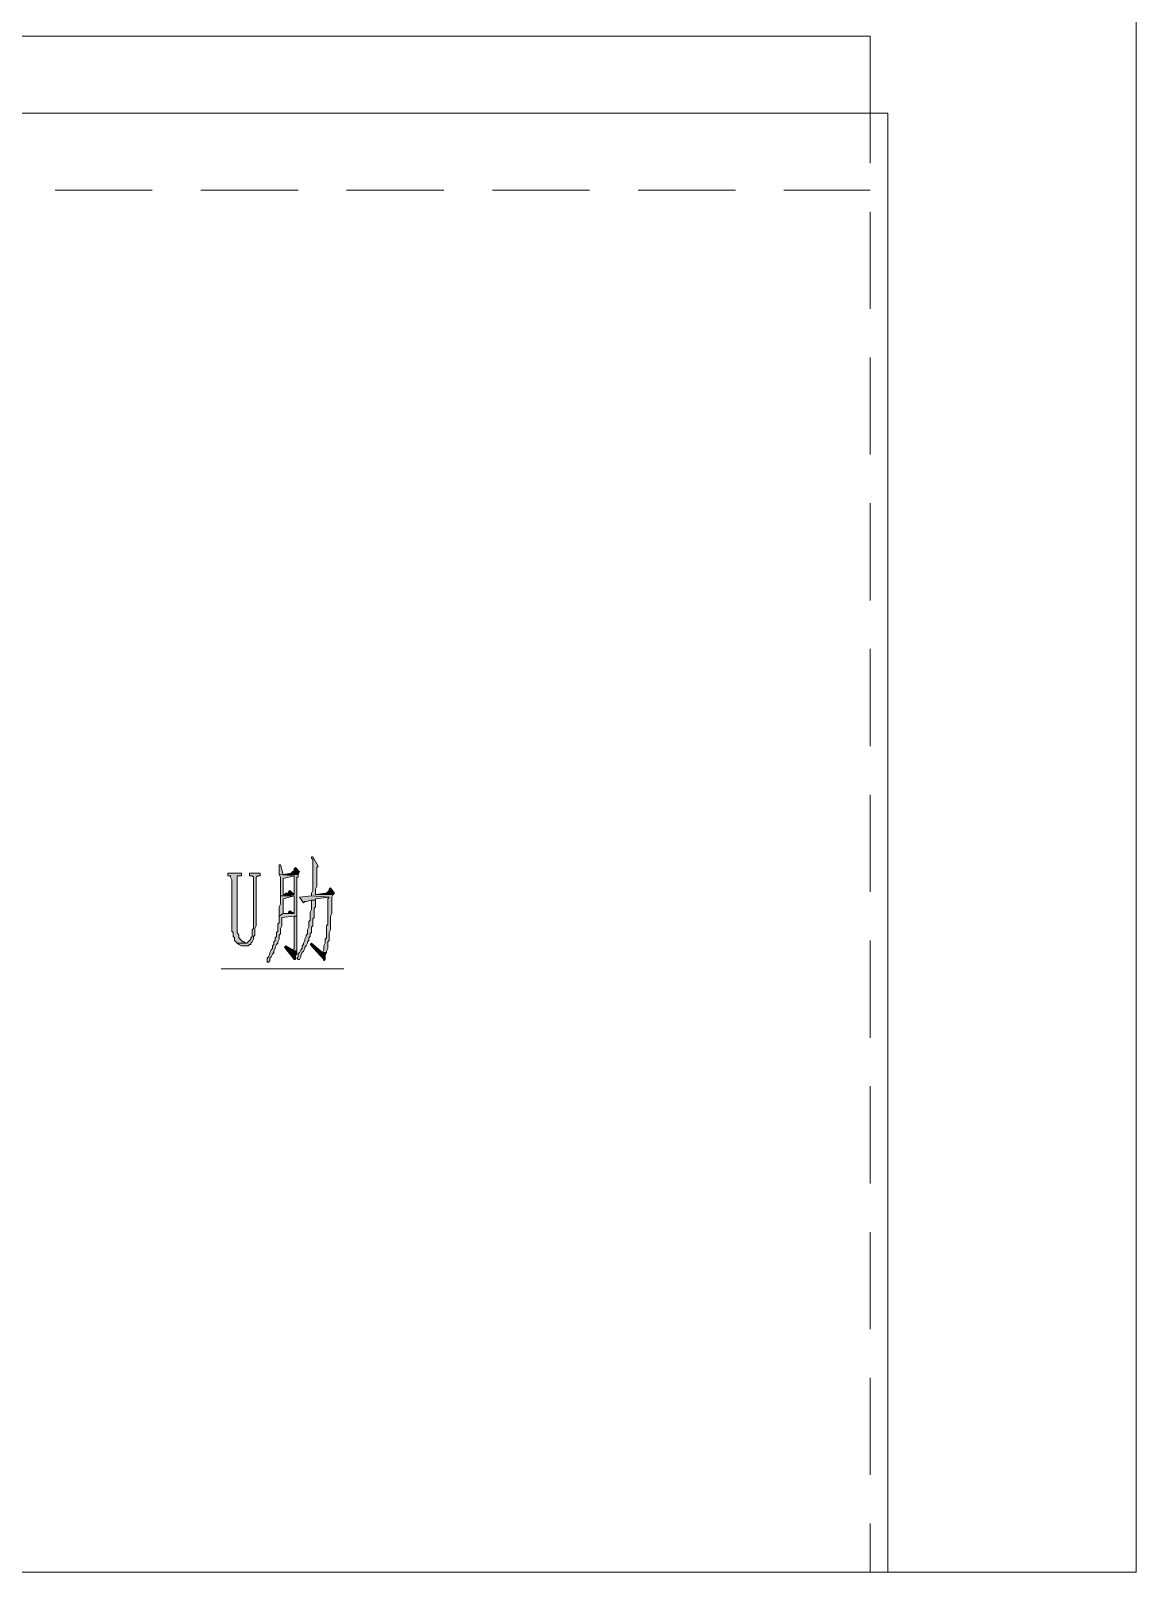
# Model space of a CAD drawing. Header units: millimetres. Extents: x 24 to 410, y 10 to 282.
# Drawn here: x 165.02 to 199.69, y 52.96 to 101.3 of the extents above; entities that cross this region are included whole.
import ezdxf

# ---------------------------------------------------------------- set-up
doc = ezdxf.new("R2010")
doc.units = ezdxf.units.MM

msp = doc.modelspace()

# ---------------------------------------------------------------- hatches: boundary and pattern name
h = msp.add_hatch(color=7)
h.dxf.hatch_style = 2
h.paths.add_polyline_path([(172.847, 75.141667), (172.804667, 75.141667), (172.804667, 75.099333), (172.804667, 74.845333), (173.270333, 74.803), (173.270333, 74.210333), (172.847, 74.168), (173.270333, 74.168), (173.270333, 73.617667), (172.931667, 73.617667), (172.804667, 73.533), (172.804667, 73.321333), (172.762333, 73.279), (172.762333, 73.067333), (172.72, 73.025), (172.72, 72.982667), (172.72, 72.898), (172.677667, 72.855667), (172.677667, 72.771), (172.635333, 72.728667), (172.635333, 72.644), (172.593, 72.601667), (172.593, 72.517), (172.550667, 72.474667), (172.508333, 72.39), (172.508333, 72.347667), (172.466, 72.263), (172.423667, 72.220667), (172.423667, 72.093667), (172.466, 72.093667), (172.508333, 72.136), (172.508333, 72.220667), (172.550667, 72.263), (172.593, 72.347667), (172.635333, 72.39), (172.635333, 72.432333), (172.677667, 72.517), (172.677667, 72.559333), (172.72, 72.644), (172.762333, 72.686333), (172.762333, 72.728667), (172.804667, 72.813333), (172.804667, 72.940333), (172.847, 72.982667), (172.847, 73.152), (172.889333, 73.236667), (172.889333, 73.490667), (173.270333, 73.533), (173.355, 73.533), (173.355, 73.66), (173.355, 74.760667), (173.397333, 74.760667), (173.397333, 74.845333), (172.931667, 74.845333)])
h = msp.add_hatch(color=7)
h.dxf.hatch_style = 2
h.paths.add_polyline_path([(173.312667, 75.057), (173.270333, 75.014667), (173.270333, 74.972333), (173.228, 74.93), (173.185667, 74.887667), (172.931667, 74.845333), (173.397333, 74.845333), (173.439667, 74.93)])
h = msp.add_hatch(color=7)
h.dxf.hatch_style = 2
h.paths.add_polyline_path([(173.820667, 75.395667), (173.820667, 75.353333), (173.863, 75.311), (173.863, 74.337333), (173.820667, 74.252667), (173.820667, 74.168), (174.371, 74.125667), (174.328667, 74.083333), (174.328667, 73.66), (174.328667, 73.617667), (174.328667, 73.279), (174.286333, 73.236667), (174.286333, 72.855667), (174.244, 72.813333), (174.244, 72.686333), (174.201667, 72.601667), (174.201667, 72.474667), (174.159333, 72.39), (174.286333, 72.39), (174.286333, 72.432333), (174.328667, 72.517), (174.328667, 72.728667), (174.371, 72.771), (174.371, 73.025), (174.413333, 73.109667), (174.413333, 73.533), (174.455667, 73.617667), (174.455667, 74.125667), (174.498, 74.210333), (173.947667, 74.210333), (173.947667, 74.295), (173.947667, 74.379667), (173.99, 74.464333), (173.99, 75.057), (174.032333, 75.099333), (173.863, 75.395667)])
h = msp.add_hatch(color=7)
h.dxf.hatch_style = 2
h.paths.add_polyline_path([(171.619333, 74.887667), (171.196, 74.887667), (171.196, 74.803), (171.280667, 74.803), (171.280667, 74.760667), (171.323, 74.676), (171.323, 73.067333), (171.365333, 73.025), (171.365333, 72.898), (171.407667, 72.855667), (171.407667, 72.771), (171.45, 72.728667), (171.492333, 72.686333), (171.746333, 72.686333), (171.704, 72.728667), (171.661667, 72.728667), (171.619333, 72.771), (171.577, 72.813333), (171.534667, 72.855667), (171.534667, 72.940333), (171.492333, 73.025), (171.492333, 74.803), (171.534667, 74.803), (171.619333, 74.803)])
h = msp.add_hatch(color=7)
h.dxf.hatch_style = 2
h.paths.add_polyline_path([(172.212, 74.887667), (171.873333, 74.887667), (171.873333, 74.803), (171.958, 74.803), (172.000333, 74.760667), (172.000333, 73.152), (171.958, 73.109667), (171.958, 72.898), (171.915667, 72.855667), (171.915667, 72.813333), (171.873333, 72.771), (171.831, 72.728667), (171.788667, 72.686333), (171.492333, 72.686333), (171.534667, 72.644), (171.619333, 72.601667), (171.661667, 72.601667), (171.831, 72.601667), (171.873333, 72.644), (171.915667, 72.644), (171.915667, 72.686333), (171.958, 72.728667), (172.000333, 72.813333), (172.000333, 72.898), (172.042667, 72.940333), (172.042667, 73.152), (172.085, 73.236667), (172.085, 74.760667), (172.127333, 74.803), (172.212, 74.803)])
h = msp.add_hatch(color=7)
h.dxf.hatch_style = 2
h.paths.add_polyline_path([(172.804667, 74.845333), (172.847, 74.760667), (172.847, 74.168), (173.270333, 74.210333), (172.931667, 74.210333), (172.931667, 74.252667), (172.931667, 74.718333), (173.270333, 74.803)])
h = msp.add_hatch(color=7)
h.dxf.hatch_style = 2
h.paths.add_polyline_path([(172.847, 74.168), (172.847, 73.914), (172.804667, 73.829333), (172.804667, 73.533), (172.931667, 73.617667), (172.931667, 74.083333), (173.270333, 74.168)])
h = msp.add_hatch(color=7)
h.dxf.hatch_style = 2
h.paths.add_polyline_path([(173.143333, 74.337333), (173.101, 74.295), (173.101, 74.252667), (173.058667, 74.252667), (173.016333, 74.252667), (172.974, 74.210333), (172.931667, 74.210333), (173.270333, 74.210333)])
h = msp.add_hatch(color=7)
h.dxf.hatch_style = 2
h.paths.add_polyline_path([(173.947667, 74.041), (173.820667, 74.041), (173.820667, 73.998667), (173.820667, 73.744667), (173.778333, 73.66), (173.778333, 73.406), (173.736, 73.363667), (173.736, 73.194333), (173.693667, 73.109667), (173.693667, 72.982667), (173.651333, 72.940333), (173.651333, 72.898), (173.609, 72.813333), (173.609, 72.771), (173.566667, 72.686333), (173.566667, 72.644), (173.524333, 72.601667), (173.524333, 72.517), (173.482, 72.474667), (173.439667, 72.39), (173.397333, 72.347667), (173.397333, 72.263), (173.355, 72.220667), (173.397333, 72.178333), (173.439667, 72.178333), (173.482, 72.263), (173.482, 72.305333), (173.524333, 72.39), (173.566667, 72.432333), (173.609, 72.517), (173.609, 72.559333), (173.651333, 72.601667), (173.693667, 72.686333), (173.693667, 72.728667), (173.736, 72.771), (173.736, 72.855667), (173.778333, 72.898), (173.778333, 72.982667), (173.820667, 73.025), (173.820667, 73.194333), (173.863, 73.236667), (173.863, 73.448333), (173.905333, 73.490667), (173.905333, 73.787), (173.947667, 73.829333)])
h = msp.add_hatch(color=7)
h.dxf.hatch_style = 2
h.paths.add_polyline_path([(173.820667, 74.168), (173.439667, 74.125667), (173.566667, 73.956333), (173.609, 73.998667), (173.651333, 73.998667), (173.820667, 74.041), (173.947667, 74.041), (173.947667, 74.083333), (174.371, 74.125667)])
h = msp.add_hatch(color=7)
h.dxf.hatch_style = 2
h.paths.add_polyline_path([(174.413333, 74.422), (174.371, 74.379667), (174.371, 74.337333), (174.328667, 74.295), (174.286333, 74.252667), (174.244, 74.252667), (173.947667, 74.210333), (174.498, 74.210333), (174.540333, 74.252667)])
h = msp.add_hatch(color=7)
h.dxf.hatch_style = 2
h.paths.add_polyline_path([(173.143333, 73.702333), (173.101, 73.66), (173.101, 73.617667), (173.058667, 73.617667), (173.016333, 73.617667), (173.270333, 73.617667)])
h = msp.add_hatch(color=7)
h.dxf.hatch_style = 2
h.paths.add_polyline_path([(173.355, 73.533), (173.270333, 73.533), (173.270333, 72.728667), (173.270333, 72.517), (173.228, 72.474667), (173.355, 72.432333)])
h = msp.add_hatch(color=7)
h.dxf.hatch_style = 2
h.paths.add_polyline_path([(173.016333, 72.601667), (172.974, 72.559333), (173.270333, 72.178333), (173.312667, 72.178333), (173.312667, 72.220667), (173.312667, 72.305333), (173.355, 72.347667), (173.355, 72.432333), (173.228, 72.474667)])
h = msp.add_hatch(color=7)
h.dxf.hatch_style = 2
h.paths.add_polyline_path([(173.820667, 72.686333), (173.778333, 72.644), (174.201667, 72.178333), (174.201667, 72.136), (174.244, 72.178333), (174.244, 72.305333), (174.286333, 72.39), (174.159333, 72.39)])

# ---------------------------------------------------------------- linework, layer by layer
at = {"color": 7, "lineweight": 0}
for points in [[(199.686333, 122.258667), (199.686333, 52.959)], [(152.4, 101.134333), (191.346667, 101.134333)], [(191.346667, 101.134333), (191.346667, 98.721333)], [(151.892, 52.959), (151.892, 98.721333), (191.897, 98.721333)], [(191.346667, 97.155), (191.346667, 98.721333)], [(191.897, 52.959), (191.897, 98.721333)], [(165.777333, 96.308333), (168.825333, 96.308333)], [(170.349333, 96.308333), (173.397333, 96.308333)], [(174.921333, 96.308333), (177.969333, 96.308333)], [(179.493333, 96.308333), (182.541333, 96.308333)], [(184.065333, 96.308333), (187.113333, 96.308333)], [(188.637333, 96.308333), (191.346667, 96.308333)], [(191.346667, 92.583), (191.346667, 95.631)], [(191.346667, 88.011), (191.346667, 91.059)], [(191.346667, 83.439), (191.346667, 86.487)], [(191.346667, 78.867), (191.346667, 81.915)], [(191.346667, 74.295), (191.346667, 77.343)], [(191.346667, 69.723), (191.346667, 72.771)], [(174.836667, 71.882), (170.984333, 71.882)], [(191.346667, 65.151), (191.346667, 68.199)], [(191.346667, 60.579), (191.346667, 63.627)], [(191.346667, 56.007), (191.346667, 59.055)], [(191.346667, 52.959), (191.346667, 54.483)], [(136.059333, 52.959), (199.686333, 52.959)]]:
    msp.add_lwpolyline(points, dxfattribs=at)
for points in [[(172.847, 75.141667), (172.804667, 75.141667), (172.804667, 75.099333), (172.804667, 74.845333), (173.270333, 74.803), (173.270333, 74.210333), (172.847, 74.168), (173.270333, 74.168), (173.270333, 73.617667), (172.931667, 73.617667), (172.804667, 73.533), (172.804667, 73.321333), (172.762333, 73.279), (172.762333, 73.067333), (172.72, 73.025), (172.72, 72.982667), (172.72, 72.898), (172.677667, 72.855667), (172.677667, 72.771), (172.635333, 72.728667), (172.635333, 72.644), (172.593, 72.601667), (172.593, 72.517), (172.550667, 72.474667), (172.508333, 72.39), (172.508333, 72.347667), (172.466, 72.263), (172.423667, 72.220667), (172.423667, 72.093667), (172.466, 72.093667), (172.508333, 72.136), (172.508333, 72.220667), (172.550667, 72.263), (172.593, 72.347667), (172.635333, 72.39), (172.635333, 72.432333), (172.677667, 72.517), (172.677667, 72.559333), (172.72, 72.644), (172.762333, 72.686333), (172.762333, 72.728667), (172.804667, 72.813333), (172.804667, 72.940333), (172.847, 72.982667), (172.847, 73.152), (172.889333, 73.236667), (172.889333, 73.490667), (173.270333, 73.533), (173.355, 73.533), (173.355, 73.66), (173.355, 74.760667), (173.397333, 74.760667), (173.397333, 74.845333), (172.931667, 74.845333)], [(173.312667, 75.057), (173.270333, 75.014667), (173.270333, 74.972333), (173.228, 74.93), (173.185667, 74.887667), (172.931667, 74.845333), (173.397333, 74.845333), (173.439667, 74.93)], [(173.820667, 75.395667), (173.820667, 75.353333), (173.863, 75.311), (173.863, 74.337333), (173.820667, 74.252667), (173.820667, 74.168), (174.371, 74.125667), (174.328667, 74.083333), (174.328667, 73.66), (174.328667, 73.617667), (174.328667, 73.279), (174.286333, 73.236667), (174.286333, 72.855667), (174.244, 72.813333), (174.244, 72.686333), (174.201667, 72.601667), (174.201667, 72.474667), (174.159333, 72.39), (174.286333, 72.39), (174.286333, 72.432333), (174.328667, 72.517), (174.328667, 72.728667), (174.371, 72.771), (174.371, 73.025), (174.413333, 73.109667), (174.413333, 73.533), (174.455667, 73.617667), (174.455667, 74.125667), (174.498, 74.210333), (173.947667, 74.210333), (173.947667, 74.295), (173.947667, 74.379667), (173.99, 74.464333), (173.99, 75.057), (174.032333, 75.099333), (173.863, 75.395667)], [(171.619333, 74.887667), (171.196, 74.887667), (171.196, 74.803), (171.280667, 74.803), (171.280667, 74.760667), (171.323, 74.676), (171.323, 73.067333), (171.365333, 73.025), (171.365333, 72.898), (171.407667, 72.855667), (171.407667, 72.771), (171.45, 72.728667), (171.492333, 72.686333), (171.746333, 72.686333), (171.704, 72.728667), (171.661667, 72.728667), (171.619333, 72.771), (171.577, 72.813333), (171.534667, 72.855667), (171.534667, 72.940333), (171.492333, 73.025), (171.492333, 74.803), (171.534667, 74.803), (171.619333, 74.803)], [(172.212, 74.887667), (171.873333, 74.887667), (171.873333, 74.803), (171.958, 74.803), (172.000333, 74.760667), (172.000333, 73.152), (171.958, 73.109667), (171.958, 72.898), (171.915667, 72.855667), (171.915667, 72.813333), (171.873333, 72.771), (171.831, 72.728667), (171.788667, 72.686333), (171.492333, 72.686333), (171.534667, 72.644), (171.619333, 72.601667), (171.661667, 72.601667), (171.831, 72.601667), (171.873333, 72.644), (171.915667, 72.644), (171.915667, 72.686333), (171.958, 72.728667), (172.000333, 72.813333), (172.000333, 72.898), (172.042667, 72.940333), (172.042667, 73.152), (172.085, 73.236667), (172.085, 74.760667), (172.127333, 74.803), (172.212, 74.803)], [(172.804667, 74.845333), (172.847, 74.760667), (172.847, 74.168), (173.270333, 74.210333), (172.931667, 74.210333), (172.931667, 74.252667), (172.931667, 74.718333), (173.270333, 74.803)], [(172.847, 74.168), (172.847, 73.914), (172.804667, 73.829333), (172.804667, 73.533), (172.931667, 73.617667), (172.931667, 74.083333), (173.270333, 74.168)], [(173.143333, 74.337333), (173.101, 74.295), (173.101, 74.252667), (173.058667, 74.252667), (173.016333, 74.252667), (172.974, 74.210333), (172.931667, 74.210333), (173.270333, 74.210333)], [(173.947667, 74.041), (173.820667, 74.041), (173.820667, 73.998667), (173.820667, 73.744667), (173.778333, 73.66), (173.778333, 73.406), (173.736, 73.363667), (173.736, 73.194333), (173.693667, 73.109667), (173.693667, 72.982667), (173.651333, 72.940333), (173.651333, 72.898), (173.609, 72.813333), (173.609, 72.771), (173.566667, 72.686333), (173.566667, 72.644), (173.524333, 72.601667), (173.524333, 72.517), (173.482, 72.474667), (173.439667, 72.39), (173.397333, 72.347667), (173.397333, 72.263), (173.355, 72.220667), (173.397333, 72.178333), (173.439667, 72.178333), (173.482, 72.263), (173.482, 72.305333), (173.524333, 72.39), (173.566667, 72.432333), (173.609, 72.517), (173.609, 72.559333), (173.651333, 72.601667), (173.693667, 72.686333), (173.693667, 72.728667), (173.736, 72.771), (173.736, 72.855667), (173.778333, 72.898), (173.778333, 72.982667), (173.820667, 73.025), (173.820667, 73.194333), (173.863, 73.236667), (173.863, 73.448333), (173.905333, 73.490667), (173.905333, 73.787), (173.947667, 73.829333)], [(173.820667, 74.168), (173.439667, 74.125667), (173.566667, 73.956333), (173.609, 73.998667), (173.651333, 73.998667), (173.820667, 74.041), (173.947667, 74.041), (173.947667, 74.083333), (174.371, 74.125667)], [(174.413333, 74.422), (174.371, 74.379667), (174.371, 74.337333), (174.328667, 74.295), (174.286333, 74.252667), (174.244, 74.252667), (173.947667, 74.210333), (174.498, 74.210333), (174.540333, 74.252667)], [(173.143333, 73.702333), (173.101, 73.66), (173.101, 73.617667), (173.058667, 73.617667), (173.016333, 73.617667), (173.270333, 73.617667)], [(173.355, 73.533), (173.270333, 73.533), (173.270333, 72.728667), (173.270333, 72.517), (173.228, 72.474667), (173.355, 72.432333)], [(173.016333, 72.601667), (172.974, 72.559333), (173.270333, 72.178333), (173.312667, 72.178333), (173.312667, 72.220667), (173.312667, 72.305333), (173.355, 72.347667), (173.355, 72.432333), (173.228, 72.474667)], [(173.820667, 72.686333), (173.778333, 72.644), (174.201667, 72.178333), (174.201667, 72.136), (174.244, 72.178333), (174.244, 72.305333), (174.286333, 72.39), (174.159333, 72.39)]]:
    msp.add_lwpolyline(points, close=True, dxfattribs=at)

doc.saveas('drawing.dxf')
